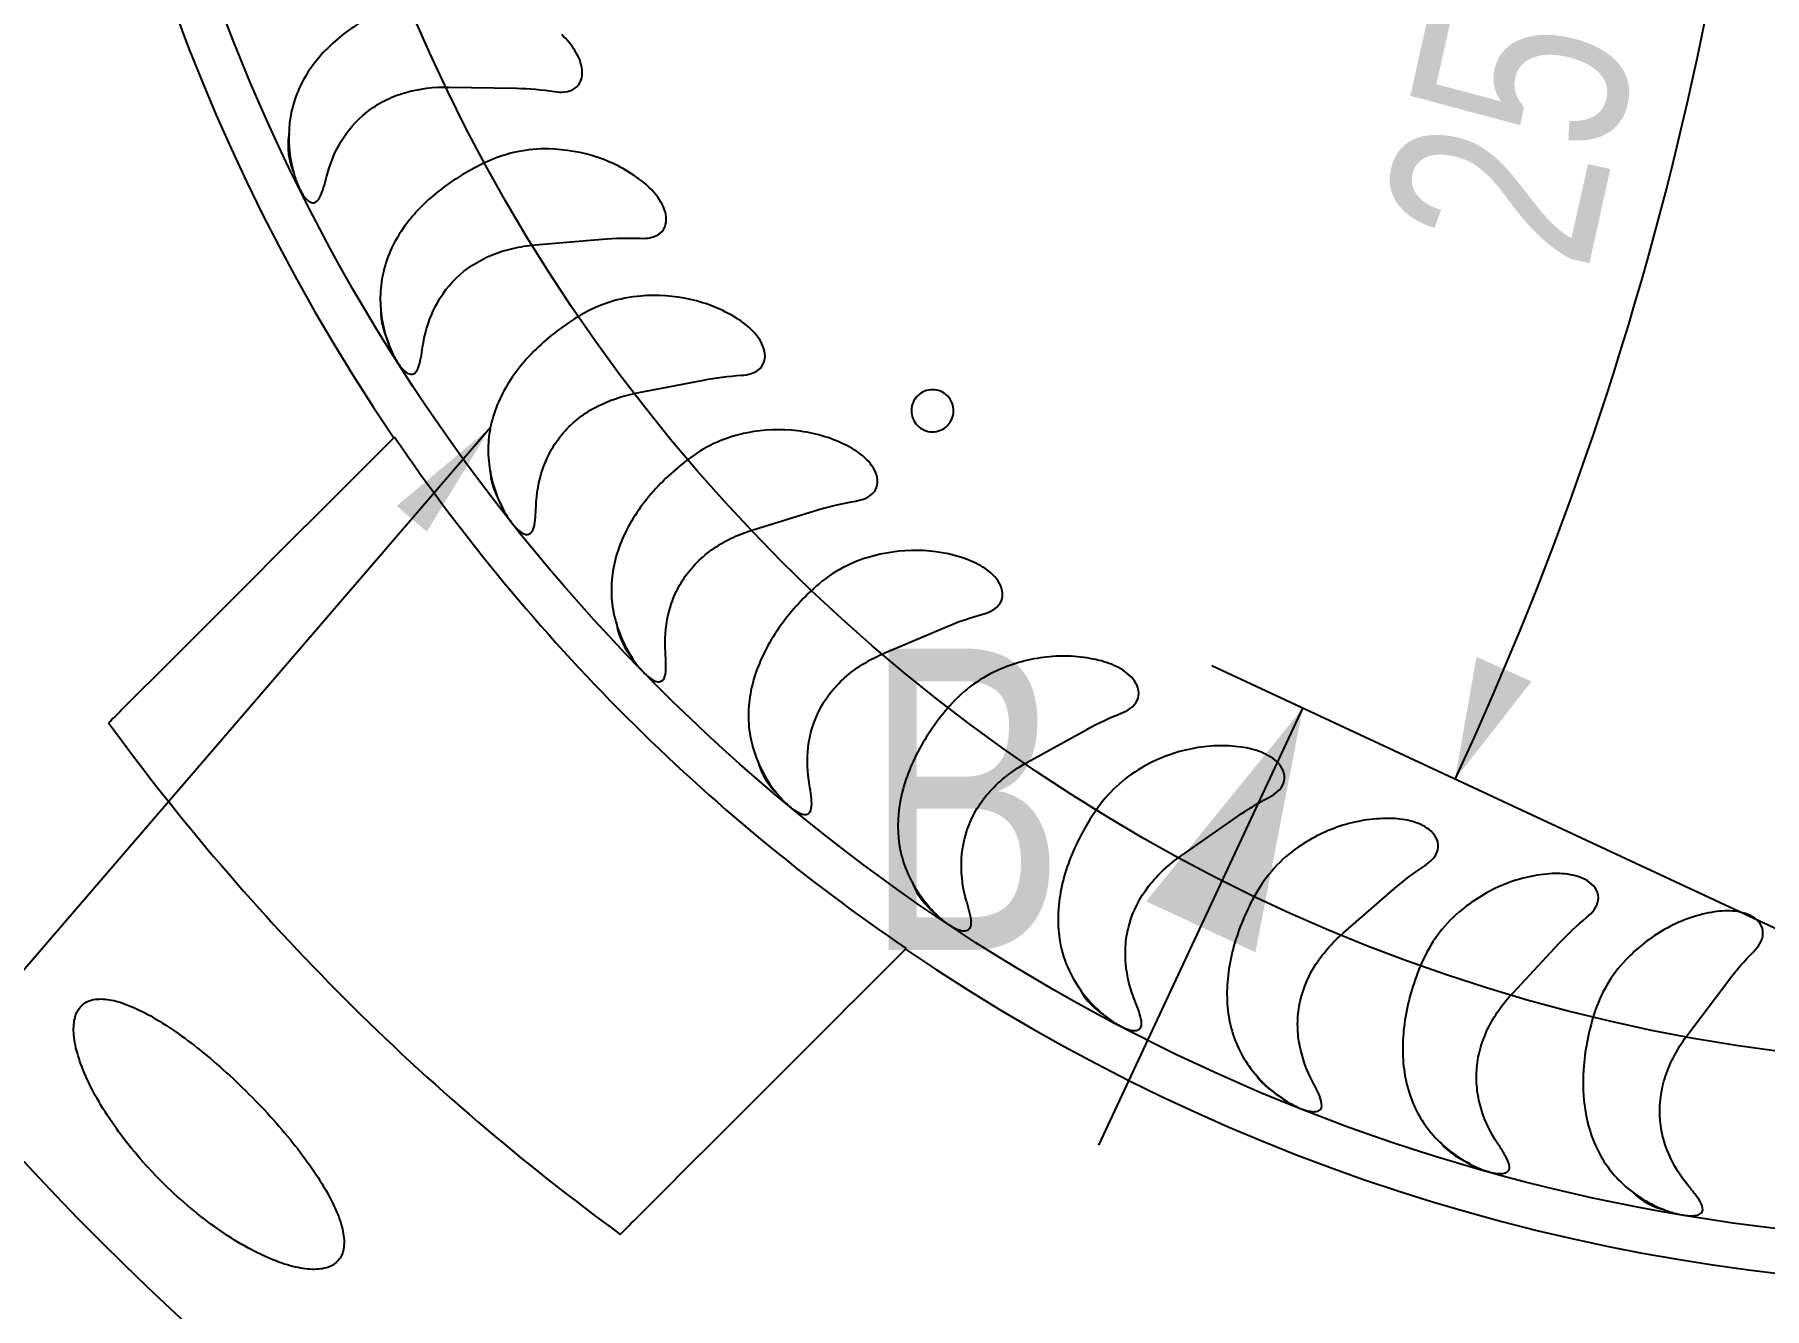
# Model space of a CAD drawing. Header units: millimetres. Extents: x 8 to 3888, y -9857 to 412.
# Drawn here: x 91.34 to 120.03, y 169.19 to 190.32 of the extents above; entities that cross this region are included whole.
import ezdxf

# ---------------------------------------------------------------- set-up
doc = ezdxf.new("R2010")
doc.units = ezdxf.units.MM
doc.linetypes.add('CENTERX2', pattern=[20.32, 12.7, -2.54, 2.54, -2.54])
for name, color, linetype in [('CENTERLINE', 4, 'CENTERX2'), ('DIMENSIONS', 2, 'Continuous'), ('TEXT', 2, 'Continuous')]:
    doc.layers.add(name, color=color, linetype=linetype)
doc.layers.add('OUTLINE', color=7, linetype='Continuous', lineweight=25)
doc.styles.add('SLDTEXTSTYLE0', font='TXT', dxfattribs={"width": 0.75})
doc.dimstyles.new('SLDDIMSTYLE0', dxfattribs={"dimtxt": 3.5, "dimasz": 2, "dimexe": 0, "dimexo": 0.0625, "dimgap": 0.875, "dimtad": 1, "dimdec": 1, "dimrnd": 1e-09, "dimzin": 12, "dimdsep": 46, "dimtxsty": 'SLDTEXTSTYLE0', "dimblk1": 'NONE', "dimsah": 1, "dimcen": 0, "dimadec": 0, "dimazin": 3, "dimtfac": 1, "dimtdec": 1, "dimtmove": 0, "dimatfit": 3, "dimldrblk": 'NONE', "dimfxl": 0, "dimfrac": 2, "dimtolj": 1, "dimtzin": 12, "dimarcsym": 0})
doc.dimstyles.new('SLDDIMSTYLE1', dxfattribs={"dimtxt": 3.5, "dimasz": 2, "dimexe": 0, "dimexo": 0.0625, "dimgap": 0.875, "dimtad": 1, "dimrnd": 1e-09, "dimzin": 12, "dimdsep": 46, "dimtxsty": 'SLDTEXTSTYLE0', "dimsah": 1, "dimcen": 0.09, "dimadec": 0, "dimazin": 3, "dimtfac": 1, "dimtofl": 0, "dimtmove": 0, "dimatfit": 3, "dimfxl": 0, "dimfrac": 2, "dimtolj": 1, "dimtzin": 12, "dimarcsym": 0})
doc.dimstyles.new('SLDDIMSTYLE2', dxfattribs={"dimtxt": 3.5, "dimasz": 2, "dimexe": 0, "dimexo": 0.0625, "dimgap": 0.875, "dimtad": 1, "dimdec": 4, "dimzin": 12, "dimdsep": 46, "dimtxsty": 'SLDTEXTSTYLE0', "dimsah": 1, "dimcen": 0.09, "dimazin": 3, "dimtfac": 1, "dimtofl": 0, "dimtmove": 0, "dimatfit": 3, "dimfxl": 0, "dimfrac": 2, "dimtolj": 1, "dimtzin": 12, "dimarcsym": 0})
doc.dimstyles.new('SLDDIMSTYLE4', dxfattribs={"dimtxt": 0.18, "dimasz": 2, "dimexe": 0, "dimexo": 0.0625, "dimgap": 0, "dimtad": 0, "dimtih": 1, "dimtoh": 1, "dimdec": 0, "dimrnd": 1e-09, "dimzin": 0, "dimdsep": 46, "dimtxsty": 'Standard', "dimsah": 1, "dimcen": 0.09, "dimadec": 0, "dimazin": 0, "dimtfac": 2, "dimtdec": 0, "dimtofl": 0, "dimtmove": 0, "dimatfit": 3, "dimfxl": 0, "dimfrac": 2, "dimtolj": 1, "dimtzin": 0, "dimarcsym": 0})

# ---------------------------------------------------------------- blocks, each defined once
blk = doc.blocks.new('_D')
at = {"layer": 'DIMENSIONS'}
for q in [(95.219, 280.951), (133.632, 174.927)]:
    blk.add_line((114.191, 228.586), q, dxfattribs=at)
blk.add_solid([(114.191, 228.586), (113.98, 230.637), (113.039, 230.297)], dxfattribs=at)
at = {"layer": 'DIMENSIONS', "char_height": 3.5, "attachment_point": 1, "rotation": 289.916, "style": 'SLDTEXTSTYLE0'}
for s, insert in [('%%c', (100, 280.994)), ('57,1', (101.781, 276.079))]:
    blk.add_mtext(s, dxfattribs=dict(at, insert=insert))
blk = doc.blocks.new('_None')
blk = doc.blocks.new('_D_1')
at = {"layer": 'DIMENSIONS'}
for q in [(77.846, 281.544), (139.641, 174.513)]:
    blk.add_line((108.183, 229), q, dxfattribs=at)
blk.add_solid([(108.183, 229), (107.616, 230.982), (106.75, 230.482)], dxfattribs=at)
at = {"layer": 'DIMENSIONS', "char_height": 3.5, "attachment_point": 1, "rotation": 300, "style": 'SLDTEXTSTYLE0'}
for s, insert in [('%%c', (82.546, 282.424)), ('62,9', (85.16, 277.896))]:
    blk.add_mtext(s, dxfattribs=dict(at, insert=insert))
blk = doc.blocks.new('_D_3')
at = {"layer": 'DIMENSIONS'}
blk.add_arc((63.882, 201.757), 56.295, 335, 0, dxfattribs=at)
for points in [[(120.177, 201.757), (119.641, 199.766), (120.641, 199.748)], [(114.902, 177.965), (116.172, 179.589), (115.258, 179.996)]]:
    blk.add_solid(points, dxfattribs=at)
at = {"layer": 'DIMENSIONS', "insert": (113.676, 187.113), "char_height": 3.5, "attachment_point": 1, "rotation": 77.5, "style": 'SLDTEXTSTYLE0'}
blk.add_mtext('25°', dxfattribs=at)
blk = doc.blocks.new('_D_4')
at = {"layer": 'DIMENSIONS'}
for p, q in [((46.912, 201.757), (37.912, 201.757)), ((39.912, 148.757), (39.912, 201.757)), ((122.912, 148.757), (37.912, 148.757))]:
    blk.add_line(p, q, dxfattribs=at)
for points in [[(39.912, 201.757), (39.412, 199.757), (40.412, 199.757)], [(39.912, 148.757), (40.412, 150.757), (39.412, 150.757)]]:
    blk.add_solid(points, dxfattribs=at)
at = {"layer": 'DIMENSIONS', "insert": (35.4, 172.67), "char_height": 3.5, "attachment_point": 1, "rotation": 90, "style": 'SLDTEXTSTYLE0'}
blk.add_mtext('53', dxfattribs=at)

msp = doc.modelspace()

# ---------------------------------------------------------------- linework, layer by layer
at = {"layer": 'CENTERLINE'}
msp.add_line((140.79658, 165.8906), (110.56283, 179.98883), dxfattribs=at)
at = {"layer": 'CENTERLINE', "linetype": 'Continuous'}
msp.add_line((108.9945, 171.89313), (112.37545, 179.14359), dxfattribs=at)
at = {"layer": 'CENTERLINE'}
msp.add_solid([(112.37545, 179.14359), (109.77867, 175.94098), (111.59128, 175.09574)], dxfattribs=at)
at = {"layer": 'OUTLINE'}
for p, q in [((98.21484, 189.44835), (99.33812, 189.42874)), ((99.64216, 186.82974), (100.76134, 186.92766)), ((101.33539, 184.37467), (102.4382, 184.58904)), ((103.27596, 182.11004), (104.35033, 182.43851)), ((105.44262, 180.06066), (106.47677, 180.49963)), ((107.81163, 178.24899), (108.79423, 178.79365)), ((110.35704, 176.69487), (111.27732, 177.33926)), ((113.05095, 175.41533), (113.89883, 176.15238)), ((115.86385, 174.42439), (116.63004, 175.24603)), ((118.76492, 173.7329), (119.44103, 174.63014))]:
    msp.add_line(p, q, dxfattribs=at)
for radius in [44.5, 31.45801, 28.53659]:
    msp.add_circle((123.91153, 201.75653), radius, dxfattribs=at)
for radius, start, end in [(32.19671, 145.74011, 214.25989), (32.18101, 214.254589, 235.745411), (38.78969, 216.101746, 233.898254), (32.19671, 235.74011, 304.25989)]:
    msp.add_arc((123.91153, 201.75653), radius, start, end, dxfattribs=at)
for centre, major_axis in [((99.90139, 185.10969), (0.2891, -3.30448)), ((101.77299, 182.69114), (0.63293, -3.25615)), ((103.88714, 180.48147), (0.96983, -3.17216)), ((106.22069, 178.5049), (1.29609, -3.05341)), ((108.74806, 176.78308), (1.60816, -2.9012)), ((111.44156, 175.33487), (1.90261, -2.71721)), ((114.27169, 174.17615), (2.17621, -2.50345)), ((117.20743, 173.3196), (2.42597, -2.26226)), ((120.21663, 172.77461), (2.64915, -1.99628))]:
    msp.add_ellipse(centre, major_axis=major_axis, ratio=0.82903757, start_param=3.04803192, end_param=3.42975032, dxfattribs=at)
for points, knots in [([(97.56696, 190.90411), (97.2707, 190.80399), (96.98097, 190.6687), (96.46979, 190.34546), (96.24153, 190.1533), (95.88016, 189.73021), (95.74241, 189.49403), (95.57499, 188.99285), (95.54358, 188.7203), (95.56545, 188.43963)], [0, 0, 0, 0, 0.25, 0.25, 0.5, 0.5, 0.75, 0.75, 1, 1, 1, 1]), ([(99.96388, 189.3755), (100.02119, 189.36702), (100.07973, 189.3633), (100.1947, 189.37559), (100.25167, 189.39221), (100.34753, 189.45635), (100.38429, 189.50403), (100.42472, 189.61203), (100.4296, 189.67106), (100.41372, 189.84586), (100.36591, 189.95506), (100.24433, 190.15114), (100.16779, 190.24028), (100.08477, 190.31944)], [0, 0, 0, 0, 0.125, 0.125, 0.25, 0.25, 0.375, 0.375, 0.5, 0.5, 0.75, 0.75, 1, 1, 1, 1]), ([(96.18438, 187.95881), (96.23602, 188.15973), (96.3129, 188.35622), (96.53323, 188.72437), (96.67296, 188.89109), (96.94371, 189.10532), (97.04185, 189.16849), (97.25175, 189.27614), (97.36531, 189.32127), (97.7163, 189.42489), (97.96749, 189.45267), (98.21484, 189.44835)], [0, 0, 0, 0, 0.25, 0.25, 0.5, 0.5, 0.625, 0.625, 0.75, 0.75, 1, 1, 1, 1]), ([(95.56523, 188.68499), (95.56302, 188.67295), (95.52355, 188.45765), (95.5595, 188.22427), (95.63902, 188.02794), (95.64023, 188.02497)], [0, 0, 0, 0, 0.05511477, 0.98569111, 1, 1, 1, 1]), ([(95.56545, 188.43963), (95.57596, 188.30478), (95.59921, 188.16518), (95.65929, 187.95427), (95.68368, 187.8833), (95.74371, 187.74543), (95.78042, 187.67543), (95.84769, 187.59024), (95.87246, 187.56528), (95.92334, 187.53257), (95.94916, 187.52561), (96.01744, 187.53473), (96.0491, 187.57473), (96.09961, 187.66866), (96.1184, 187.72314), (96.15307, 187.83743), (96.16866, 187.89764), (96.18438, 187.95881)], [0, 0, 0, 0, 0.25, 0.25, 0.375, 0.375, 0.5, 0.5, 0.5625, 0.5625, 0.625, 0.625, 0.75, 0.75, 0.875, 0.875, 1, 1, 1, 1]), ([(101.41079, 187.89152), (101.19113, 188.06092), (100.94881, 188.19056), (100.42122, 188.3695), (100.14911, 188.41499), (99.86949, 188.4221)], [0, 0, 0, 0, 0.5, 0.5, 1, 1, 1, 1]), ([(98.84567, 188.2098), (98.70219, 188.14389), (98.56407, 188.07087), (98.29868, 187.91027), (98.17035, 187.82186), (97.93081, 187.6327), (97.82069, 187.53305), (97.61959, 187.32272), (97.5279, 187.21092), (97.36928, 186.98022), (97.30231, 186.86174), (97.19284, 186.61653), (97.15016, 186.48852), (97.09282, 186.22938), (97.07772, 186.09798), (97.0746, 185.82849), (97.08705, 185.68876), (97.11273, 185.54961)], [0, 0, 0, 0, 0.125, 0.125, 0.25, 0.25, 0.375, 0.375, 0.5, 0.5, 0.625, 0.625, 0.75, 0.75, 0.875, 0.875, 1, 1, 1, 1]), ([(101.38924, 186.94012), (101.44712, 186.93768), (101.50573, 186.94009), (101.61879, 186.96433), (101.6737, 186.98681), (101.76234, 187.06062), (101.79391, 187.11188), (101.82283, 187.22352), (101.82151, 187.28273), (101.78744, 187.45492), (101.72848, 187.55852), (101.58708, 187.74082), (101.50163, 187.82147), (101.41079, 187.89152)], [0, 0, 0, 0, 0.125, 0.125, 0.25, 0.25, 0.375, 0.375, 0.5, 0.5, 0.75, 0.75, 1, 1, 1, 1]), ([(97.77852, 185.13611), (97.80899, 185.34208), (97.86433, 185.54359), (98.04539, 185.934), (98.16868, 186.11659), (98.49887, 186.43827), (98.69676, 186.56752), (99.03647, 186.70789), (99.15352, 186.7445), (99.39425, 186.80005), (99.51874, 186.81894), (99.64216, 186.82974)], [0, 0, 0, 0, 0.25, 0.25, 0.5, 0.5, 0.75, 0.75, 0.875, 0.875, 1, 1, 1, 1]), ([(102.98334, 185.61551), (102.74668, 185.76133), (102.4928, 185.86458), (101.94906, 185.98747), (101.67349, 186.0042), (101.39502, 185.98207)], [0, 0, 0, 0, 0.5, 0.5, 1, 1, 1, 1]), ([(97.08686, 185.7936), (97.0859, 185.78138), (97.06922, 185.56962), (97.14751, 185.36558), (97.22128, 185.17331)], [0, 0, 0, 0, 0.05769763, 1, 1, 1, 1]), ([(100.399, 185.66392), (100.2635, 185.58355), (100.13385, 185.49658), (99.8865, 185.309), (99.76767, 185.20726), (99.54967, 184.99453), (99.45059, 184.884), (99.27242, 184.65362), (99.19275, 184.53257), (99.05933, 184.28694), (99.00509, 184.16215), (98.92174, 183.90656), (98.89268, 183.77467), (98.86278, 183.51133), (98.86146, 183.37908), (98.88657, 183.11034), (98.91361, 182.97262), (98.95362, 182.83716)], [0, 0, 0, 0, 0.125, 0.125, 0.25, 0.25, 0.375, 0.375, 0.5, 0.5, 0.625, 0.625, 0.75, 0.75, 0.875, 0.875, 1, 1, 1, 1]), ([(97.11273, 185.54961), (97.13709, 185.41765), (97.17444, 185.28209), (97.25564, 185.07932), (97.28658, 185.01242), (97.36089, 184.88042), (97.40386, 184.81535), (97.48007, 184.73625), (97.5075, 184.71354), (97.5615, 184.68553), (97.58822, 184.68075), (97.65575, 184.69581), (97.68356, 184.73901), (97.72421, 184.83747), (97.73731, 184.89376), (97.75999, 185.01156), (97.76925, 185.07342), (97.77852, 185.13611)], [0, 0, 0, 0, 0.25, 0.25, 0.375, 0.375, 0.5, 0.5, 0.5625, 0.5625, 0.625, 0.625, 0.75, 0.75, 0.875, 0.875, 1, 1, 1, 1]), ([(103.06135, 184.66706), (103.11917, 184.67068), (103.17721, 184.67921), (103.28712, 184.71514), (103.33938, 184.74323), (103.41982, 184.82591), (103.44586, 184.88019), (103.46295, 184.99423), (103.45545, 185.05298), (103.40357, 185.22067), (103.3341, 185.31754), (103.17441, 185.48406), (103.08101, 185.55533), (102.98334, 185.61551)], [0, 0, 0, 0, 0.125, 0.125, 0.25, 0.25, 0.375, 0.375, 0.5, 0.5, 0.75, 0.75, 1, 1, 1, 1]), ([(99.65899, 182.49552), (99.66775, 182.7033), (99.70201, 182.9105), (99.80595, 183.21451), (99.84987, 183.31528), (99.95599, 183.5077), (100.01837, 183.60015), (100.16478, 183.77631), (100.24832, 183.85894), (100.4305, 184.0069), (100.52991, 184.07321), (100.85355, 184.24863), (101.09174, 184.32731), (101.33539, 184.37467)], [0, 0, 0, 0, 0.25, 0.25, 0.375, 0.375, 0.5, 0.5, 0.625, 0.625, 0.75, 0.75, 1, 1, 1, 1]), ([(106.5273, 184.26964), (106.57842, 184.19101), (106.59513, 184.09363), (106.55679, 183.91622), (106.50166, 183.83618), (106.35123, 183.73705), (106.25567, 183.71749), (106.07416, 183.75396), (105.9911, 183.81023), (105.88994, 183.96564), (105.87258, 184.06362), (105.91079, 184.2413), (105.9651, 184.32088), (106.11722, 184.4212), (106.21257, 184.44014), (106.3931, 184.40385), (106.47618, 184.34827), (106.5273, 184.26964)], [0, 0, 0, 0, 0.125, 0.125, 0.25, 0.25, 0.375, 0.375, 0.5, 0.5, 0.625, 0.625, 0.75, 0.75, 0.875, 0.875, 1, 1, 1, 1]), ([(104.78518, 183.51634), (104.53503, 183.6364), (104.27119, 183.71279), (103.71779, 183.77814), (103.44229, 183.76606), (103.16725, 183.71487)], [0, 0, 0, 0, 0.5, 0.5, 1, 1, 1, 1]), ([(104.96191, 182.58125), (105.01903, 182.59089), (105.07586, 182.60544), (105.18141, 182.65266), (105.23046, 182.68606), (105.30181, 182.77669), (105.32203, 182.8334), (105.3271, 182.94861), (105.3135, 183.00625), (105.24438, 183.16759), (105.16516, 183.25668), (104.98894, 183.40559), (104.88859, 183.46671), (104.78518, 183.51634)], [0, 0, 0, 0, 0.125, 0.125, 0.25, 0.25, 0.375, 0.375, 0.5, 0.5, 0.75, 0.75, 1, 1, 1, 1]), ([(98.90239, 183.0771), (98.90271, 183.06485), (98.90814, 182.85574), (99.00579, 182.66398), (99.09771, 182.48346)], [0, 0, 0, 0, 0.05859728, 1, 1, 1, 1]), ([(102.20994, 183.29435), (102.08405, 183.2006), (101.96423, 183.10066), (101.73727, 182.88776), (101.62938, 182.77369), (101.43548, 182.54013), (101.34848, 182.41993), (101.19498, 182.17159), (101.1284, 182.04272), (101.02166, 181.78514), (100.98068, 181.65534), (100.92437, 181.39166), (100.90935, 181.2577), (100.90715, 180.99324), (100.9196, 180.86148), (100.97291, 180.59581), (101.01414, 180.46219), (101.06796, 180.33199)], [0, 0, 0, 0, 0.125, 0.125, 0.25, 0.25, 0.375, 0.375, 0.5, 0.5, 0.625, 0.625, 0.75, 0.75, 0.875, 0.875, 1, 1, 1, 1]), ([(98.95362, 182.83716), (98.99219, 182.7066), (99.04417, 182.57477), (99.14647, 182.38168), (99.18473, 182.31779), (99.27315, 182.19406), (99.3228, 182.1342), (99.40705, 182.06444), (99.43682, 182.04514), (99.49317, 182.02418), (99.51968, 182.02296), (99.58426, 182.04651), (99.60684, 182.09248), (99.63649, 182.19473), (99.6436, 182.2526), (99.65365, 182.37127), (99.65635, 182.43286), (99.65899, 182.49552)], [0, 0, 0, 0, 0.25, 0.25, 0.375, 0.375, 0.5, 0.5, 0.5625, 0.5625, 0.625, 0.625, 0.75, 0.75, 0.875, 0.875, 1, 1, 1, 1]), ([(101.80517, 180.06595), (101.79221, 180.27277), (101.80473, 180.48379), (101.8761, 180.79604), (101.90918, 180.90083), (101.99485, 181.10389), (102.04726, 181.20229), (102.1739, 181.39201), (102.24879, 181.48357), (102.41491, 181.6501), (102.50678, 181.72627), (102.80876, 181.93354), (103.03802, 182.0373), (103.27596, 182.11004)], [0, 0, 0, 0, 0.25, 0.25, 0.375, 0.375, 0.5, 0.5, 0.625, 0.625, 0.75, 0.75, 1, 1, 1, 1]), ([(106.79658, 181.61702), (106.53608, 181.70998), (106.2641, 181.75867), (105.70843, 181.76579), (105.43421, 181.72478), (105.16675, 181.64534)], [0, 0, 0, 0, 0.5, 0.5, 1, 1, 1, 1]), ([(107.07008, 180.70551), (107.12586, 180.72107), (107.18083, 180.74147), (107.28084, 180.79943), (107.32612, 180.83775), (107.38762, 180.93527), (107.40185, 180.99375), (107.39492, 181.10881), (107.37542, 181.16471), (107.28992, 181.31794), (107.20189, 181.39825), (107.01119, 181.52795), (106.90522, 181.57825), (106.79658, 181.61702)], [0, 0, 0, 0, 0.125, 0.125, 0.25, 0.25, 0.375, 0.375, 0.5, 0.5, 0.75, 0.75, 1, 1, 1, 1]), ([(104.25865, 181.12705), (104.14351, 181.02091), (104.03472, 180.90897), (103.83059, 180.67272), (103.73542, 180.54817), (103.56738, 180.29618), (103.49335, 180.16749), (103.36628, 179.90362), (103.31376, 179.76893), (103.23466, 179.50199), (103.20741, 179.36848), (103.17893, 179.0994), (103.17809, 178.96541), (103.20352, 178.70243), (103.22967, 178.57248), (103.31093, 178.3127), (103.36551, 178.18528), (103.43257, 178.06155)], [0, 0, 0, 0, 0.125, 0.125, 0.25, 0.25, 0.375, 0.375, 0.5, 0.5, 0.625, 0.625, 0.75, 0.75, 0.875, 0.875, 1, 1, 1, 1]), ([(100.99192, 180.56527), (100.99354, 180.55314), (101.02254, 180.33618), (101.12902, 180.12513), (101.26548, 179.96278), (101.26771, 179.96013)], [0, 0, 0, 0, 0.05505235, 0.98454799, 1, 1, 1, 1]), ([(101.06796, 180.33199), (101.11958, 180.20709), (101.18477, 180.0816), (101.30701, 179.89963), (101.35207, 179.83976), (101.45108, 179.72782), (101.50675, 179.67302), (101.5983, 179.61166), (101.62956, 179.59553), (101.68837, 179.5799), (101.71502, 179.58118), (101.77758, 179.61099), (101.79523, 179.65887), (101.81425, 179.76417), (101.81525, 179.82213), (101.81288, 179.94139), (101.80911, 180.00312), (101.80517, 180.06595)], [0, 0, 0, 0, 0.25, 0.25, 0.375, 0.375, 0.5, 0.5, 0.5625, 0.5625, 0.625, 0.625, 0.75, 0.75, 0.875, 0.875, 1, 1, 1, 1]), ([(104.19356, 177.87403), (104.15913, 178.0779), (104.14948, 178.28999), (104.20054, 178.71324), (104.26274, 178.92898), (104.4215, 179.23108), (104.4864, 179.33007), (104.6347, 179.51365), (104.71816, 179.59893), (104.90326, 179.75681), (105.00491, 179.82904), (105.21645, 179.95604), (105.32775, 180.0119), (105.44262, 180.06066)], [0, 0, 0, 0, 0.25, 0.25, 0.5, 0.5, 0.625, 0.625, 0.75, 0.75, 0.875, 0.875, 1, 1, 1, 1]), ([(108.99549, 179.93834), (108.86156, 179.97084), (108.72617, 179.99214), (108.45221, 180.01219), (108.31234, 180.01077), (108.03648, 179.98535), (107.90073, 179.96166), (107.63304, 179.89394), (107.50009, 179.84947), (107.37163, 179.79615)], [0, 0, 0, 0, 0.25, 0.25, 0.5, 0.5, 0.75, 0.75, 1, 1, 1, 1]), ([(109.36277, 179.06042), (109.4166, 179.08172), (109.46913, 179.10774), (109.56251, 179.17581), (109.60352, 179.21863), (109.65452, 179.32199), (109.66258, 179.38162), (109.64374, 179.4953), (109.61853, 179.54884), (109.51757, 179.6923), (109.42168, 179.76298), (109.21856, 179.87206), (109.10808, 179.91102), (108.99549, 179.93834)], [0, 0, 0, 0, 0.125, 0.125, 0.25, 0.25, 0.375, 0.375, 0.5, 0.5, 0.75, 0.75, 1, 1, 1, 1]), ([(106.52267, 179.18578), (106.41938, 179.06831), (106.32276, 178.9455), (106.14391, 178.68837), (106.0627, 178.55514), (105.85178, 178.15331), (105.75025, 177.87295), (105.64881, 177.32578), (105.64761, 177.05235), (105.75318, 176.53469), (105.86233, 176.28277), (106.02156, 176.05072)], [0, 0, 0, 0, 0.125, 0.125, 0.25, 0.25, 0.5, 0.5, 0.75, 0.75, 1, 1, 1, 1]), ([(111.35782, 178.49871), (111.22166, 178.51698), (111.08487, 178.52407), (110.80979, 178.51539), (110.6704, 178.49925), (110.39948, 178.44528), (110.26702, 178.4076), (110.00753, 178.31218), (109.87958, 178.25384), (109.75773, 178.18756)], [0, 0, 0, 0, 0.25, 0.25, 0.5, 0.5, 0.75, 0.75, 1, 1, 1, 1]), ([(111.81486, 177.664), (111.86616, 177.6908), (111.91568, 177.72216), (112.00142, 177.79961), (112.03774, 177.84647), (112.07766, 177.95458), (112.07946, 178.01471), (112.04886, 178.1258), (112.01821, 178.1764), (111.90284, 178.30853), (111.80011, 178.36881), (111.58673, 178.45608), (111.47286, 178.48329), (111.35782, 178.49871)], [0, 0, 0, 0, 0.125, 0.125, 0.25, 0.25, 0.375, 0.375, 0.5, 0.5, 0.75, 0.75, 1, 1, 1, 1]), ([(103.33257, 178.28561), (103.33545, 178.27371), (103.38696, 178.06097), (103.51438, 177.86278), (103.66649, 177.71609), (103.66843, 177.71422)], [0, 0, 0, 0, 0.055240741, 0.987953637, 1, 1, 1, 1]), ([(106.79797, 175.94377), (106.74248, 176.14271), (106.71065, 176.35312), (106.71721, 176.77916), (106.75663, 177.00051), (106.88282, 177.3172), (106.93673, 177.422), (107.06557, 177.62091), (107.13979, 177.71449), (107.30699, 177.8904), (107.40069, 177.97303), (107.59802, 178.12157), (107.70239, 178.18844), (107.81163, 178.24899)], [0, 0, 0, 0, 0.25, 0.25, 0.5, 0.5, 0.625, 0.625, 0.75, 0.75, 0.875, 0.875, 1, 1, 1, 1]), ([(103.43257, 178.06155), (103.49682, 177.943), (103.575, 177.8247), (103.71509, 177.65702), (103.76635, 177.60187), (103.87815, 177.49952), (103.93928, 177.45114), (104.03592, 177.40036), (104.0689, 177.38762), (104.12834, 177.3785), (104.15486, 177.38262), (104.21348, 177.41866), (104.22619, 177.46817), (104.23413, 177.5744), (104.22915, 177.63181), (104.21434, 177.75036), (104.20407, 177.81176), (104.19356, 177.87403)], [0, 0, 0, 0, 0.25, 0.25, 0.375, 0.375, 0.5, 0.5, 0.5625, 0.5625, 0.625, 0.625, 0.75, 0.75, 0.875, 0.875, 1, 1, 1, 1]), ([(108.97722, 177.49179), (108.79639, 177.23665), (108.64152, 176.95691), (108.41795, 176.39493), (108.34624, 176.10531), (108.30257, 175.55061), (108.32995, 175.27857), (108.48909, 174.77471), (108.62388, 174.53573), (108.80655, 174.32153)], [0, 0, 0, 0, 0.25, 0.25, 0.5, 0.5, 0.75, 0.75, 1, 1, 1, 1]), ([(113.8577, 177.3139), (113.72071, 177.31782), (113.58389, 177.31064), (113.3104, 177.27312), (113.1736, 177.24247), (112.91041, 177.16065), (112.78262, 177.10938), (112.53403, 176.98711), (112.4129, 176.91568), (112.29889, 176.8372)], [0, 0, 0, 0, 0.25, 0.25, 0.5, 0.5, 0.75, 0.75, 1, 1, 1, 1]), ([(114.39948, 176.53153), (114.44774, 176.56358), (114.49374, 176.59998), (114.57096, 176.68605), (114.60218, 176.73651), (114.6305, 176.84833), (114.62591, 176.90836), (114.58369, 177.01567), (114.54782, 177.0628), (114.41905, 177.18207), (114.31045, 177.23123), (114.0889, 177.2956), (113.97237, 177.31062), (113.8577, 177.3139)], [0, 0, 0, 0, 0.125, 0.125, 0.25, 0.25, 0.375, 0.375, 0.5, 0.5, 0.75, 0.75, 1, 1, 1, 1]), ([(109.58989, 174.29633), (109.51392, 174.48833), (109.46024, 174.69436), (109.43174, 175.0128), (109.43076, 175.12073), (109.44936, 175.34093), (109.46914, 175.45245), (109.56157, 175.78061), (109.67115, 175.99739), (109.89272, 176.28558), (109.97719, 176.37747), (110.1582, 176.54607), (110.25498, 176.62341), (110.35704, 176.69487)], [0, 0, 0, 0, 0.25, 0.25, 0.375, 0.375, 0.5, 0.5, 0.75, 0.75, 0.875, 0.875, 1, 1, 1, 1]), ([(105.89868, 176.2631), (105.90279, 176.25157), (105.97626, 176.04537), (106.1263, 175.85917), (106.29582, 175.72728), (106.30072, 175.72348)], [0, 0, 0, 0, 0.054388537, 0.972711396, 1, 1, 1, 1]), ([(116.46772, 176.39689), (116.19486, 176.37608), (115.92093, 176.30858), (115.41539, 176.09115), (115.17734, 175.93953), (114.96729, 175.75986)], [0, 0, 0, 0, 0.5, 0.5, 1, 1, 1, 1]), ([(117.08832, 175.67544), (117.13297, 175.71235), (117.17491, 175.75336), (117.24271, 175.84703), (117.26848, 175.90048), (117.28495, 176.01464), (117.27412, 176.07386), (117.22091, 176.17617), (117.18031, 176.2193), (117.03978, 176.32446), (116.92664, 176.362), (116.69957, 176.40286), (116.58211, 176.40561), (116.46772, 176.39689)], [0, 0, 0, 0, 0.125, 0.125, 0.25, 0.25, 0.375, 0.375, 0.5, 0.5, 0.75, 0.75, 1, 1, 1, 1]), ([(106.79797, 175.94377), (106.81498, 175.88282), (106.83166, 175.82263), (106.85884, 175.70589), (106.86978, 175.64917), (106.87277, 175.54266), (106.86524, 175.49228), (106.80992, 175.45059), (106.78418, 175.44401), (106.72357, 175.44722), (106.68948, 175.4566), (106.5879, 175.49739), (106.52177, 175.53947), (106.40071, 175.62918), (106.34436, 175.67834), (106.18696, 175.83111), (106.0987, 175.93829), (106.02156, 176.05072)], [0, 0, 0, 0, 0.125, 0.125, 0.25, 0.25, 0.375, 0.375, 0.4375, 0.4375, 0.5, 0.5, 0.625, 0.625, 0.75, 0.75, 1, 1, 1, 1]), ([(111.59539, 176.06366), (111.51863, 175.92702), (111.44827, 175.78374), (111.32743, 175.49594), (111.27658, 175.3512), (111.19466, 175.05962), (111.16348, 174.91134), (111.12456, 174.62178), (111.11641, 174.47996), (111.12373, 174.20107), (111.13955, 174.06311), (111.19555, 173.80018), (111.23558, 173.67412), (111.34154, 173.43082), (111.40816, 173.31308), (111.56439, 173.09354), (111.65436, 172.9905), (111.75703, 172.89292)], [0, 0, 0, 0, 0.125, 0.125, 0.25, 0.25, 0.375, 0.375, 0.5, 0.5, 0.625, 0.625, 0.75, 0.75, 0.875, 0.875, 1, 1, 1, 1]), ([(119.15931, 175.75773), (119.02377, 175.73295), (118.88841, 175.69647), (118.62894, 175.60255), (118.50425, 175.54523), (118.26431, 175.41068), (118.14812, 175.33265), (117.93032, 175.16097), (117.82868, 175.06761), (117.73368, 174.96734)], [0, 0, 0, 0, 0.25, 0.25, 0.5, 0.5, 0.75, 0.75, 1, 1, 1, 1]), ([(119.85192, 175.10509), (119.89219, 175.14619), (119.92978, 175.19154), (119.98729, 175.2914), (120.0075, 175.34713), (120.01207, 175.46317), (119.99521, 175.52044), (119.93155, 175.61686), (119.88638, 175.65569), (119.73629, 175.74521), (119.6196, 175.77097), (119.38918, 175.78791), (119.27213, 175.77835), (119.15931, 175.75773)], [0, 0, 0, 0, 0.125, 0.125, 0.25, 0.25, 0.375, 0.375, 0.5, 0.5, 0.75, 0.75, 1, 1, 1, 1]), ([(112.53872, 172.94974), (112.44299, 173.13296), (112.3681, 173.33213), (112.30644, 173.64643), (112.29425, 173.75366), (112.28979, 173.97399), (112.29784, 174.08758), (112.35572, 174.42413), (112.44235, 174.65132), (112.63281, 174.96097), (112.70715, 175.06098), (112.86978, 175.24764), (112.95767, 175.33424), (113.05095, 175.41533)], [0, 0, 0, 0, 0.25, 0.25, 0.375, 0.375, 0.5, 0.5, 0.75, 0.75, 0.875, 0.875, 1, 1, 1, 1]), ([(114.34849, 174.91702), (114.28643, 174.77309), (114.23142, 174.6232), (114.14135, 174.32441), (114.10591, 174.17516), (114.05491, 173.87658), (114.0394, 173.72582), (114.03096, 173.43384), (114.03768, 173.29195), (114.07411, 173.01532), (114.10428, 172.87977), (114.18744, 172.62417), (114.24042, 172.50298), (114.37126, 172.27205), (114.44981, 172.16194), (114.6281, 171.95996), (114.72835, 171.86688), (114.84069, 171.78055)], [0, 0, 0, 0, 0.125, 0.125, 0.25, 0.25, 0.375, 0.375, 0.5, 0.5, 0.625, 0.625, 0.75, 0.75, 0.875, 0.875, 1, 1, 1, 1]), ([(108.66215, 174.51989), (108.66744, 174.50886), (108.76206, 174.31147), (108.92912, 174.14323), (109.10968, 174.03069), (109.11322, 174.02849)], [0, 0, 0, 0, 0.0548809, 0.98149311, 1, 1, 1, 1]), ([(94.54889, 170.39117), (94.69866, 170.29387), (94.84405, 170.20932), (95.12601, 170.06423), (95.26398, 170.00324), (95.52229, 169.90917), (95.64233, 169.87591), (95.86392, 169.83623), (95.96578, 169.83014), (96.14155, 169.84558), (96.21674, 169.86673), (96.34092, 169.93634), (96.38874, 169.98451), (96.45408, 170.10429), (96.47215, 170.17677), (96.47755, 170.34462), (96.46505, 170.43831), (96.41083, 170.64504), (96.36835, 170.75947), (96.25695, 171.00019), (96.18821, 171.12682), (96.02502, 171.3932), (95.93038, 171.53286), (95.72373, 171.81384), (95.61085, 171.95664), (95.36561, 172.24746), (95.23692, 172.39109), (94.96933, 172.67373), (94.82868, 172.81441), (94.5441, 173.08377), (94.40105, 173.2118), (94.11323, 173.45452), (93.9675, 173.56977), (93.68614, 173.77659), (93.54908, 173.86947), (93.28182, 174.03323), (93.15349, 174.10281), (92.91378, 174.2136), (92.8006, 174.25572), (92.59196, 174.31038), (92.49847, 174.32256), (92.33223, 174.31713), (92.2589, 174.29901), (92.13876, 174.2332), (92.09135, 174.18587), (92.02197, 174.06226), (92.00039, 173.98561), (91.98516, 173.80983), (91.99102, 173.71008), (92.03106, 173.48639), (92.06476, 173.36551), (92.15839, 173.10872), (92.21918, 172.971), (92.36541, 172.68702), (92.45002, 172.54187), (92.6424, 172.24577), (92.75127, 172.09363), (92.98401, 171.79637), (93.10864, 171.64988), (93.3749, 171.36143), (93.51523, 171.22113), (93.94417, 170.82483), (94.24936, 170.58578), (94.54889, 170.39117)], [0, 0, 0, 0, 0.03125, 0.03125, 0.0625, 0.0625, 0.09375, 0.09375, 0.125, 0.125, 0.15625, 0.15625, 0.1875, 0.1875, 0.21875, 0.21875, 0.25, 0.25, 0.28125, 0.28125, 0.3125, 0.3125, 0.34375, 0.34375, 0.375, 0.375, 0.40625, 0.40625, 0.4375, 0.4375, 0.46875, 0.46875, 0.5, 0.5, 0.53125, 0.53125, 0.5625, 0.5625, 0.59375, 0.59375, 0.625, 0.625, 0.65625, 0.65625, 0.6875, 0.6875, 0.71875, 0.71875, 0.75, 0.75, 0.78125, 0.78125, 0.8125, 0.8125, 0.84375, 0.84375, 0.875, 0.875, 0.90625, 0.90625, 0.9375, 0.9375, 1, 1, 1, 1]), ([(108.80655, 174.32153), (108.89422, 174.21873), (108.99494, 174.11954), (109.16771, 173.98405), (109.22864, 173.94133), (109.3578, 173.86521), (109.42879, 173.83), (109.53335, 173.80041), (109.56825, 173.79467), (109.62877, 173.79794), (109.65389, 173.80745), (109.70382, 173.85452), (109.70614, 173.90612), (109.69206, 174.01073), (109.67529, 174.06612), (109.6359, 174.1798), (109.61311, 174.23764), (109.58989, 174.29633)], [0, 0, 0, 0, 0.25, 0.25, 0.375, 0.375, 0.5, 0.5, 0.5625, 0.5625, 0.625, 0.625, 0.75, 0.75, 0.875, 0.875, 1, 1, 1, 1]), ([(115.61215, 171.91876), (115.49767, 172.09117), (115.4026, 172.28087), (115.30826, 172.58758), (115.28496, 172.69295), (115.25756, 172.91105), (115.25364, 173.02495), (115.26858, 173.25249), (115.28715, 173.36677), (115.34834, 173.59643), (115.39081, 173.71026), (115.54786, 174.03811), (115.69545, 174.2438), (115.86385, 174.42439)], [0, 0, 0, 0, 0.25, 0.25, 0.375, 0.375, 0.5, 0.5, 0.625, 0.625, 0.75, 0.75, 1, 1, 1, 1]), ([(117.20637, 174.06444), (117.11325, 173.76593), (117.05239, 173.45193), (117.01343, 172.84845), (117.03473, 172.5508), (117.16461, 172.00975), (117.27469, 171.75953), (117.58181, 171.32944), (117.78374, 171.14391), (118.02372, 170.9966)], [0, 0, 0, 0, 0.25, 0.25, 0.5, 0.5, 0.75, 0.75, 1, 1, 1, 1]), ([(118.77651, 171.2147), (118.64444, 171.37442), (118.5304, 171.55261), (118.36237, 171.94652), (118.3095, 172.15743), (118.29527, 172.50296), (118.30184, 172.61917), (118.33811, 172.85236), (118.36839, 172.97091), (118.4908, 173.31562), (118.61605, 173.53534), (118.76492, 173.73291)], [0, 0, 0, 0, 0.25, 0.25, 0.5, 0.5, 0.625, 0.625, 0.75, 0.75, 1, 1, 1, 1]), ([(111.59269, 173.07511), (111.59909, 173.06465), (111.70479, 172.89197), (111.8794, 172.77845), (112.04344, 172.6718)], [0, 0, 0, 0, 0.06053863, 1, 1, 1, 1]), ([(111.75703, 172.89292), (111.85456, 172.80023), (111.96565, 172.71171), (112.15051, 172.59563), (112.21619, 172.55905), (112.35429, 172.49616), (112.42769, 172.46893), (112.53526, 172.45053), (112.57056, 172.44861), (112.62986, 172.45832), (112.65379, 172.47043), (112.6984, 172.52286), (112.69518, 172.57383), (112.66988, 172.67735), (112.6474, 172.73041), (112.59669, 172.83857), (112.56796, 172.89377), (112.53872, 172.94974)], [0, 0, 0, 0, 0.25, 0.25, 0.375, 0.375, 0.5, 0.5, 0.5625, 0.5625, 0.625, 0.625, 0.75, 0.75, 0.875, 0.875, 1, 1, 1, 1]), ([(114.6582, 171.94456), (114.66566, 171.93483), (114.79198, 171.77011), (114.98223, 171.6731), (115.16124, 171.58182)], [0, 0, 0, 0, 0.05904519, 1, 1, 1, 1]), ([(114.84069, 171.78055), (114.94841, 171.69776), (115.06763, 171.62189), (115.26261, 171.52624), (115.33005, 171.49739), (115.4732, 171.44922), (115.54812, 171.4297), (115.65807, 171.42189), (115.69365, 171.42339), (115.7525, 171.43875), (115.77549, 171.45305), (115.8156, 171.50959), (115.80731, 171.56012), (115.77153, 171.66068), (115.74358, 171.71126), (115.68167, 171.81388), (115.6472, 171.86598), (115.61215, 171.91876)], [0, 0, 0, 0, 0.25, 0.25, 0.375, 0.375, 0.5, 0.5, 0.5625, 0.5625, 0.625, 0.625, 0.75, 0.75, 0.875, 0.875, 1, 1, 1, 1]), ([(117.8253, 171.14048), (117.83375, 171.13161), (117.98476, 170.97314), (118.19424, 170.86526), (118.39932, 170.81428), (118.40194, 170.81363)], [0, 0, 0, 0, 0.05530382, 0.9879472, 1, 1, 1, 1]), ([(118.02372, 170.9966), (118.13902, 170.92583), (118.26562, 170.8626), (118.47145, 170.78726), (118.54328, 170.76524), (118.69016, 170.73276), (118.76826, 170.72133), (118.87676, 170.72567), (118.91139, 170.731), (118.96785, 170.75293), (118.98861, 170.76963), (119.02156, 170.83042), (119.00781, 170.8793), (118.9614, 170.97563), (118.92832, 171.0229), (118.85624, 171.11811), (118.81677, 171.16601), (118.77651, 171.2147)], [0, 0, 0, 0, 0.25, 0.25, 0.375, 0.375, 0.5, 0.5, 0.5625, 0.5625, 0.625, 0.625, 0.75, 0.75, 0.875, 0.875, 1, 1, 1, 1])]:
    msp.add_open_spline(points, degree=3, knots=knots, dxfattribs=at)
for points in [[(99.33812, 189.42874), (99.5479, 189.42508), (99.75639, 189.40621), (99.96388, 189.3755)], [(100.76134, 186.92766), (100.97037, 186.94594), (101.17969, 186.94897), (101.38924, 186.94012)], [(102.4382, 184.58904), (102.64418, 184.62908), (102.85204, 184.65396), (103.06135, 184.66706)], [(92.86856, 179.19885), (94.34589, 180.67617), (95.82339, 182.15367), (97.30119, 183.63147)], [(97.31248, 183.64277), (97.30871, 183.639), (97.30494, 183.63523), (97.30119, 183.63147)], [(104.35033, 182.43851), (104.55102, 182.49987), (104.75513, 182.54634), (104.96191, 182.58125)], [(106.47677, 180.49963), (106.66992, 180.58162), (106.86806, 180.64917), (107.07008, 180.70551)], [(92.86856, 179.19885), (92.76428, 179.09456), (92.66499, 178.99528), (92.57055, 178.90084)], [(108.79423, 178.79365), (108.97802, 178.89553), (109.16801, 178.98338), (109.36277, 179.06042)], [(111.27732, 177.33926), (111.44916, 177.45958), (111.62893, 177.56687), (111.81486, 177.664)], [(113.89883, 176.15238), (114.05706, 176.28993), (114.22462, 176.41543), (114.39948, 176.53153)], [(116.63004, 175.24603), (116.77328, 175.39963), (116.92682, 175.54191), (117.08832, 175.67544)], [(105.78647, 175.14619), (104.30865, 173.66837), (102.83115, 172.19087), (101.35384, 170.71357)], [(105.78647, 175.14619), (105.79023, 175.14995), (105.79399, 175.15372), (105.79777, 175.15749)], [(119.44103, 174.63014), (119.56699, 174.79728), (119.70478, 174.95494), (119.85192, 175.10509)], [(101.05583, 170.41555), (101.15053, 170.51026), (101.24985, 170.60957), (101.35384, 170.71357)]]:
    msp.add_open_spline(points, degree=3, dxfattribs=at)

# ---------------------------------------------------------------- texts
at = {"layer": 'CENTERLINE', "insert": (105.0955, 180.13421), "char_height": 5, "attachment_point": 1, "style": 'SLDTEXTSTYLE0'}
msp.add_mtext('B', dxfattribs=at)

# ---------------------------------------------------------------- dimensions: what is measured, and where the dimension line sits
at = {"layer": 'DIMENSIONS'}
for p1, p2, picture, middle in [((139.64054, 174.51309), (108.18252, 228.99997), '_D_1', (82.18414, 274.03052)), ((133.63227, 174.92663), (114.19078, 228.58644), '_D', (98.17238, 272.79835))]:
    dim = msp.add_diameter_dim_2p(p1=p1, p2=p2, dimstyle='SLDDIMSTYLE0', dxfattribs=at)
    dim.commit()
    dim.dimension.update_dxf_attribs({"geometry": picture, "text_midpoint": middle, "dimtype": 163})
dim = msp.add_linear_dim(base=(39.91153, 201.75653), p1=(123.91153, 148.75653), p2=(47.91153, 201.75653), angle=90, dimstyle='SLDDIMSTYLE1', dxfattribs=at)
dim.commit()
dim.dimension.update_dxf_attribs({"geometry": '_D_4', "text_midpoint": (39.91153, 175.25653), "dimtype": 160})
dim = msp.add_angular_dim_2l(base=(118.84214, 189.57213), line1=((110.56283, 179.98883), (140.79658, 165.8906)), line2=((199.91153, 201.75653), (47.91153, 201.75653)), dimstyle='SLDDIMSTYLE2', dxfattribs=at)
dim.commit()
dim.dimension.update_dxf_attribs({"geometry": '_D_3', "text_midpoint": (118.84214, 189.57213), "dimtype": 162})

# ---------------------------------------------------------------- leaders
at = {"layer": 'TEXT'}
msp.add_leader([(98.90255, 183.80207), (59.99918, 138.57122)], dimstyle='SLDDIMSTYLE4', dxfattribs=at)

doc.saveas('drawing.dxf')
